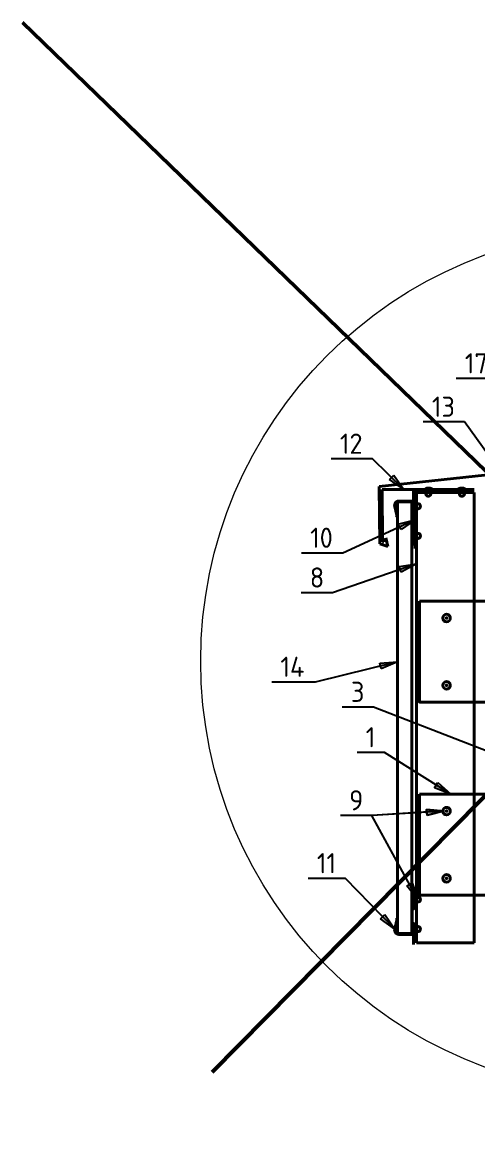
# Model space of a CAD drawing. Header units: millimetres. Extents: x -3689 to 2883575, y -702957 to -604547.
# Drawn here: x 2756506 to 2756823, y -677640 to -676862 of the extents above; entities that cross this region are included whole.
import ezdxf

# ---------------------------------------------------------------- set-up
doc = ezdxf.new("R2010")
doc.units = ezdxf.units.MM
doc.layers.add('_PP_Primary Line Continuous', color=3, linetype='Continuous', lineweight=40)
doc.layers.add('_Выноска', color=7, linetype='Continuous', lineweight=15)
doc.styles.add('GOST-2.304_Type-B', font='GOST_Common.ttf')

msp = doc.modelspace()

# ---------------------------------------------------------------- hatches: boundary and pattern name
for points in [[(2756771.6566, -677186.5895), (2756761.5809, -677179.737), (2756764.5322, -677176.7042)], [(2756780.3334, -677238.2222), (2756769.6766, -677244.1307), (2756768.2985, -677240.1295)], [(2756767.0408, -677306.3293), (2756755.89, -677311.2422), (2756754.8821, -677307.1321)], [(2756804.1753, -677398.3298), (2756792.894, -677393.7246), (2756795.1494, -677390.1439)], [(2756799.4871, -677410.0237), (2756787.6668, -677412.9828), (2756787.3676, -677408.7616)], [(2756799.5875, -677409.8936), (2756787.7756, -677412.8863), (2756787.4644, -677408.6659)], [(2756781.2651, -677471.3639), (2756773.6409, -677461.8587), (2756777.3517, -677459.8243)], [(2756765.2305, -677491.8815), (2756755.3496, -677484.751), (2756758.3843, -677481.8015)]]:
    msp.add_hatch(color=7).paths.add_polyline_path(points, flags=0)
msp.add_hatch(color=7).paths.add_polyline_path([(2756779.3334, -677207.5895), (2756769.6126, -677214.3858), (2756767.4067, -677210.7744)])

# ---------------------------------------------------------------- linework, layer by layer
at = {"color": 14, "lineweight": 50}
for p, q in [((2756506.3633, -676862.1507), (2757310.0723, -677640.2353)), ((2757336.7642, -676884.3813), (2756638.3361, -677591.327))]:
    msp.add_line(p, q, dxfattribs=at)
at = {"color": 7}
for p, q in [((2756836.7363, -677109.548), (2756807.9363, -677109.548)), ((2756813.8118, -677139.6837), (2756785.0118, -677139.6837)), ((2756839.9098, -677175.9873), (2756813.8118, -677139.6837)), ((2756749.8476, -677165.3667), (2756721.0476, -677165.3667)), ((2756771.6566, -677186.5895), (2756749.8476, -677165.3667)), ((2756761.5809, -677179.737), (2756764.5322, -677176.7042)), ((2756771.6566, -677186.5895), (2756761.5809, -677179.737)), ((2756764.5322, -677176.7042), (2756771.6566, -677186.5895)), ((2756779.3334, -677207.5895), (2756729.1725, -677230.7174)), ((2756767.4067, -677210.7744), (2756779.3334, -677207.5895)), ((2756769.6126, -677214.3858), (2756767.4067, -677210.7744)), ((2756779.3334, -677207.5895), (2756769.6126, -677214.3858)), ((2756729.1725, -677230.7174), (2756700.3725, -677230.7174)), ((2756780.3334, -677238.2222), (2756721.9548, -677258.3295)), ((2756768.2985, -677240.1295), (2756780.3334, -677238.2222)), ((2756769.6766, -677244.1307), (2756768.2985, -677240.1295)), ((2756780.3334, -677238.2222), (2756769.6766, -677244.1307)), ((2756721.9548, -677258.3295), (2756700.1548, -677258.3295)), ((2756767.0408, -677306.3293), (2756709.9249, -677320.3345)), ((2756754.8821, -677307.1321), (2756767.0408, -677306.3293)), ((2756767.0408, -677306.3293), (2756755.89, -677311.2422)), ((2756755.89, -677311.2422), (2756754.8821, -677307.1321)), ((2756709.9249, -677320.3345), (2756679.7249, -677320.3345)), ((2756750.5658, -677337.7427), (2756728.7658, -677337.7427)), ((2756867.6475, -677383.412), (2756750.5658, -677337.7427)), ((2756758.0116, -677369.2519), (2756739.0116, -677369.2519)), ((2756804.1753, -677398.3298), (2756758.0116, -677369.2519)), ((2756792.894, -677393.7246), (2756795.1494, -677390.1439)), ((2756795.1494, -677390.1439), (2756804.1753, -677398.3298)), ((2756804.1753, -677398.3298), (2756792.894, -677393.7246)), ((2756749.3058, -677413.0694), (2756727.5058, -677413.0694)), ((2756799.5875, -677409.8936), (2756749.3058, -677413.0694)), ((2756799.4871, -677410.0237), (2756749.3058, -677413.0694)), ((2756781.2651, -677471.3639), (2756749.3058, -677413.0694)), ((2756787.6668, -677412.9828), (2756787.3676, -677408.7616)), ((2756787.3676, -677408.7616), (2756799.4871, -677410.0237)), ((2756787.7756, -677412.8863), (2756787.4644, -677408.6659)), ((2756787.4644, -677408.6659), (2756799.5875, -677409.8936)), ((2756799.4871, -677410.0237), (2756787.6668, -677412.9828)), ((2756799.5875, -677409.8936), (2756787.7756, -677412.8863)), ((2756731.0997, -677456.7642), (2756705.0997, -677456.7642)), ((2756765.2305, -677491.8815), (2756731.0997, -677456.7642)), ((2756773.6409, -677461.8587), (2756777.3517, -677459.8243)), ((2756781.2651, -677471.3639), (2756773.6409, -677461.8587)), ((2756777.3517, -677459.8243), (2756781.2651, -677471.3639)), ((2756755.3496, -677484.751), (2756758.3843, -677481.8015)), ((2756765.2305, -677491.8815), (2756755.3496, -677484.751)), ((2756758.3843, -677481.8015), (2756765.2305, -677491.8815))]:
    msp.add_line(p, q, dxfattribs=at)
at = {"layer": '_PP_Primary Line Continuous', "color": 7}
for p, q in [((2756972.7449, -677160.8863), (2756754.424, -677184.5895)), ((2756754.424, -677184.5895), (2756754.424, -677184.5895)), ((2756754.424, -677184.5895), (2756754.7602, -677224.4084)), ((2756820.3334, -677186.5895), (2756756.4409, -677186.5895)), ((2756756.4409, -677186.5895), (2756756.7477, -677222.9215)), ((2756819.3334, -677187.5895), (2756779.3334, -677187.5895)), ((2756779.3334, -677187.5895), (2756779.3334, -677227.5895)), ((2756780.3334, -677501.5895), (2756780.3334, -677188.5895)), ((2756780.3334, -677188.5895), (2756820.3334, -677188.5895)), ((2756820.3334, -677188.5895), (2756820.3334, -677501.5895)), ((2756777.0408, -677195.0767), (2756767.0408, -677195.0767)), ((2756767.0408, -677195.0767), (2756767.0408, -677495.0767)), ((2756777.0408, -677495.0767), (2756777.0408, -677195.0767)), ((2756757.7046, -677223.2119), (2756757.0633, -677220.7344)), ((2756760.5339, -677226.1606), (2756758.9995, -677220.2332)), ((2756754.7602, -677224.4084), (2756760.5339, -677226.1606)), ((2756756.7477, -677222.9215), (2756757.7046, -677223.2119)), ((2756767.0408, -677495.0767), (2756777.0408, -677495.0767)), ((2756820.3334, -677501.5895), (2756780.3334, -677501.5895))]:
    msp.add_line(p, q, dxfattribs=at)
for points in [[(2756778.3334, -677187.5895), (2756778.3334, -677193.5895, -0.41421356), (2756777.3334, -677194.5895), (2756768.1457, -677194.5895, 0.48584714), (2756765.2305, -677198.2975), (2756766.7187, -677204.4252, -0.14428134), (2756766.664, -677205.5546), (2756766.4591, -677206.1434)], [(2756778.3334, -677502.5895), (2756778.3334, -677496.5895, 0.41421356), (2756777.3334, -677495.5895), (2756768.1457, -677495.5895, -0.48584714), (2756765.2305, -677491.8815), (2756766.7187, -677485.7538, 0.14428134), (2756766.664, -677484.6244), (2756766.4591, -677484.0356)]]:
    msp.add_lwpolyline(points, format="xyb", dxfattribs=at)
for points in [[(2756778.3334, -677225.5895), (2756778.3334, -677212.1798), (2756777.3334, -677212.1798), (2756777.3334, -677202.1798), (2756778.3334, -677202.1798), (2756778.3334, -677187.5895)], [(2756778.3334, -677464.5895), (2756778.3334, -677477.9993), (2756777.3334, -677477.9993), (2756777.3334, -677487.9993), (2756778.3334, -677487.9993), (2756778.3334, -677502.5895)]]:
    msp.add_lwpolyline(points, dxfattribs=at)
for points in [[(2756786.1387, -677186.336), (2756786.1387, -677186.5895), (2756787.1387, -677186.5895), (2756787.1387, -677188.5927, 1.79508785), (2756790.1387, -677188.5927), (2756790.1387, -677186.5895), (2756791.1387, -677186.5895), (2756791.1387, -677186.336, 0.29532048)], [(2756809.3856, -677186.336), (2756809.3856, -677186.5895), (2756810.3856, -677186.5895), (2756810.3856, -677188.5927, 1.79508785), (2756813.3856, -677188.5927), (2756813.3856, -677186.5895), (2756814.3856, -677186.5895), (2756814.3856, -677186.336, 0.29532048)], [(2756778.0799, -677200.7052), (2756778.3334, -677200.7052), (2756778.3334, -677199.7052), (2756780.3366, -677199.7052, 1.79508785), (2756780.3366, -677196.7052), (2756778.3334, -677196.7052), (2756778.3334, -677195.7052), (2756778.0799, -677195.7052, 0.29532048)], [(2756778.0799, -677221.2894), (2756778.3334, -677221.2894), (2756778.3334, -677220.2894), (2756780.3366, -677220.2894, 1.79508785), (2756780.3366, -677217.2894), (2756778.3334, -677217.2894), (2756778.3334, -677216.2894), (2756778.0799, -677216.2894, 0.29532048)], [(2756778.0799, -677468.8639), (2756778.3334, -677468.8639), (2756778.3334, -677469.8639), (2756780.3366, -677469.8639, -1.79508785), (2756780.3366, -677472.8639), (2756778.3334, -677472.8639), (2756778.3334, -677473.8639), (2756778.0799, -677473.8639, -0.29532048)], [(2756778.0799, -677489.4482), (2756778.3334, -677489.4482), (2756778.3334, -677490.4482), (2756780.3366, -677490.4482, -1.79508785), (2756780.3366, -677493.4482), (2756778.3334, -677493.4482), (2756778.3334, -677494.4482), (2756778.0799, -677494.4482, -0.29532048)]]:
    msp.add_lwpolyline(points, format="xyb", close=True, dxfattribs=at)
for points in [[(2756782.3891, -677264.2613), (2756923.8334, -677264.2613), (2756923.8334, -677334.2613), (2756782.3891, -677334.2613)], [(2756782.3891, -677398.3298), (2756923.8334, -677398.3298), (2756923.8334, -677468.3298), (2756782.3891, -677468.3298)]]:
    msp.add_lwpolyline(points, close=True, dxfattribs=at)
for centre, radius in [((2756801.244, -677275.901), 2.6067), ((2756801.244, -677275.901), 0.2098), ((2756801.244, -677322.6216), 2.6067), ((2756801.244, -677322.6216), 0.2098), ((2756801.244, -677409.9695), 2.6067), ((2756801.244, -677409.9695), 0.2098), ((2756801.244, -677456.6902), 2.6067), ((2756801.244, -677456.6902), 0.2098)]:
    msp.add_circle(centre, radius, dxfattribs=at)
at = {"layer": '_Выноска', "color": 7}
msp.add_circle((2756930.3401, -677305.7206), 300, dxfattribs=at)

# ---------------------------------------------------------------- texts
at = {"color": 7, "style": 'GOST-2.304_Type-B'}
for s, p in [('17', (2756813.9363, -677105.948)), ('13', (2756791.0118, -677136.0837)), ('12', (2756727.0476, -677161.7667)), ('10', (2756706.3725, -677227.1174)), ('8', (2756706.1548, -677254.7295)), ('14', (2756685.7249, -677316.7345)), ('3', (2756734.7658, -677334.1427)), ('1', (2756745.0116, -677365.6519)), ('9', (2756733.5058, -677409.4694)), ('11', (2756711.0997, -677453.1642))]:
    msp.add_text(s, height=14, dxfattribs=at).set_placement(p)

doc.saveas('drawing.dxf')
